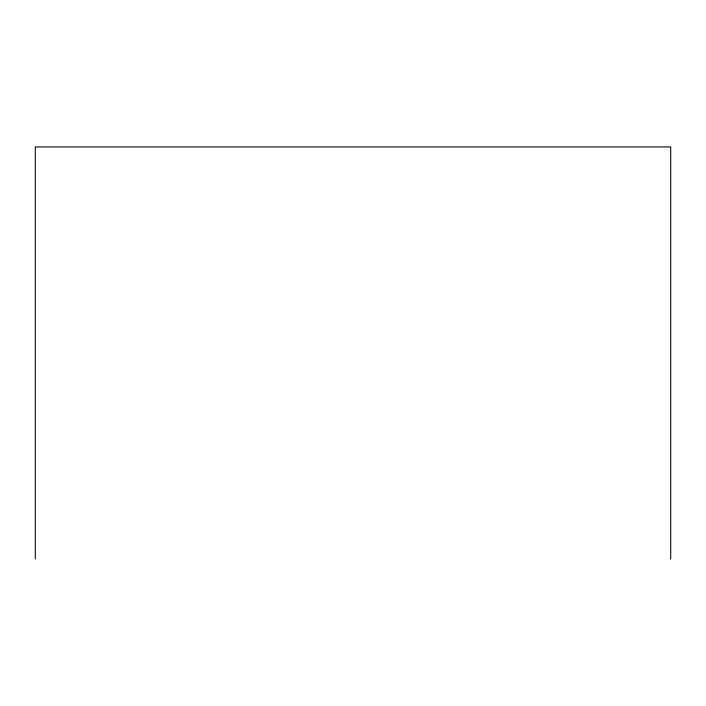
<?xml version="1.0" encoding="UTF-8"?>
<svg xmlns="http://www.w3.org/2000/svg" width="706" height="706" viewBox="0 0 706 706"><rect width="100%" height="100%" fill="white"/><g stroke="black" fill="none" stroke-linecap="round" stroke-linejoin="round"><path stroke-width="1.06" d="M670.7 559.055L670.7 146.945L35.3 146.945L35.3 559.055"/></g></svg>
